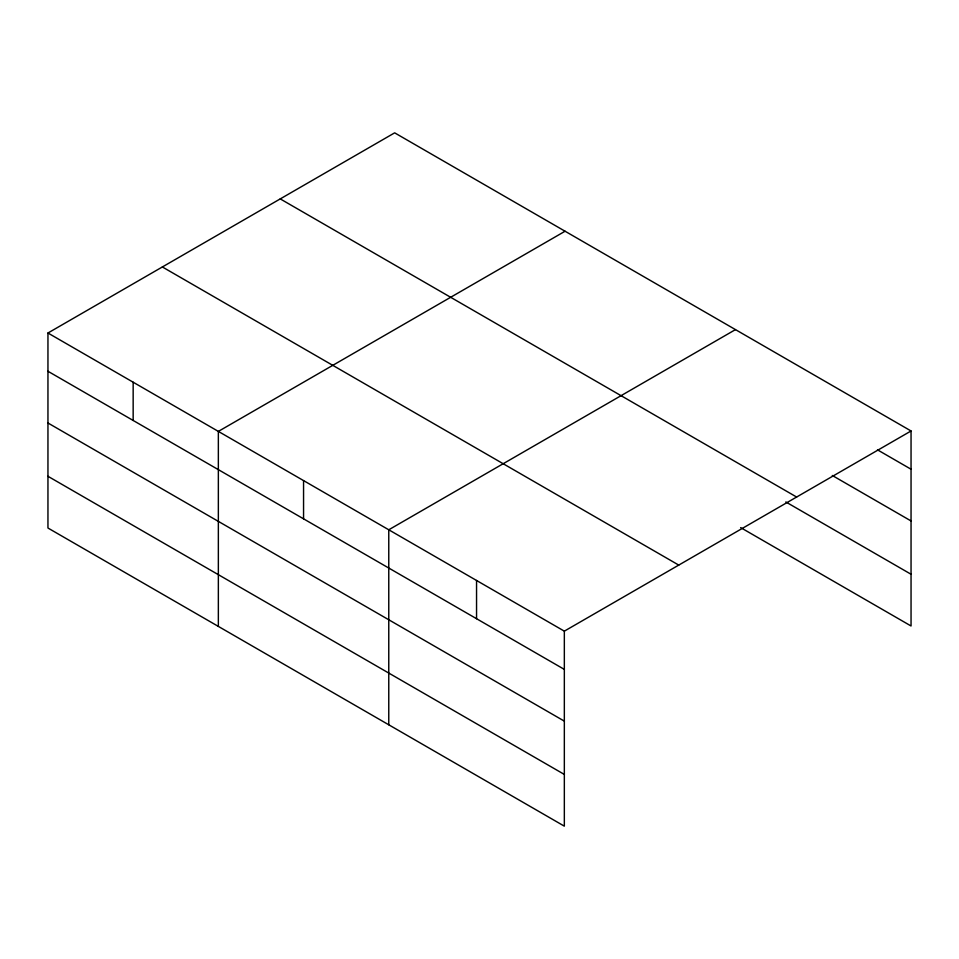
<?xml version="1.0" encoding="UTF-8"?>
<svg xmlns="http://www.w3.org/2000/svg" width="959" height="959" viewBox="0 0 959 959"><rect width="100%" height="100%" fill="white"/><g stroke="black" fill="none" stroke-linecap="round" stroke-linejoin="round"><path stroke-width="1.44" d="M564.336 721.132L564.336 631.154L47.95 333.013L47.95 528.025L564.336 826.155L564.336 721.132L47.95 422.991M740.648 527.594L911.05 625.987L911.05 430.975L394.664 132.845L47.95 333.013M565.067 231.227L218.352 431.406L218.352 626.407M735.481 329.608L388.767 529.788L388.767 724.788M564.336 631.154L911.05 430.975M877.485 449.843L911.05 469.227M832.304 475.484L911.05 520.953M280.244 198.897L796.629 497.038M785.829 501.953L911.05 574.249M162.371 266.962L678.756 565.091M47.95 371.265L564.336 669.394M47.95 476.287L564.336 774.428M476.551 580.471L476.551 618.711M303.559 480.591L303.559 518.843M133.157 382.209L133.157 420.462"/></g></svg>
